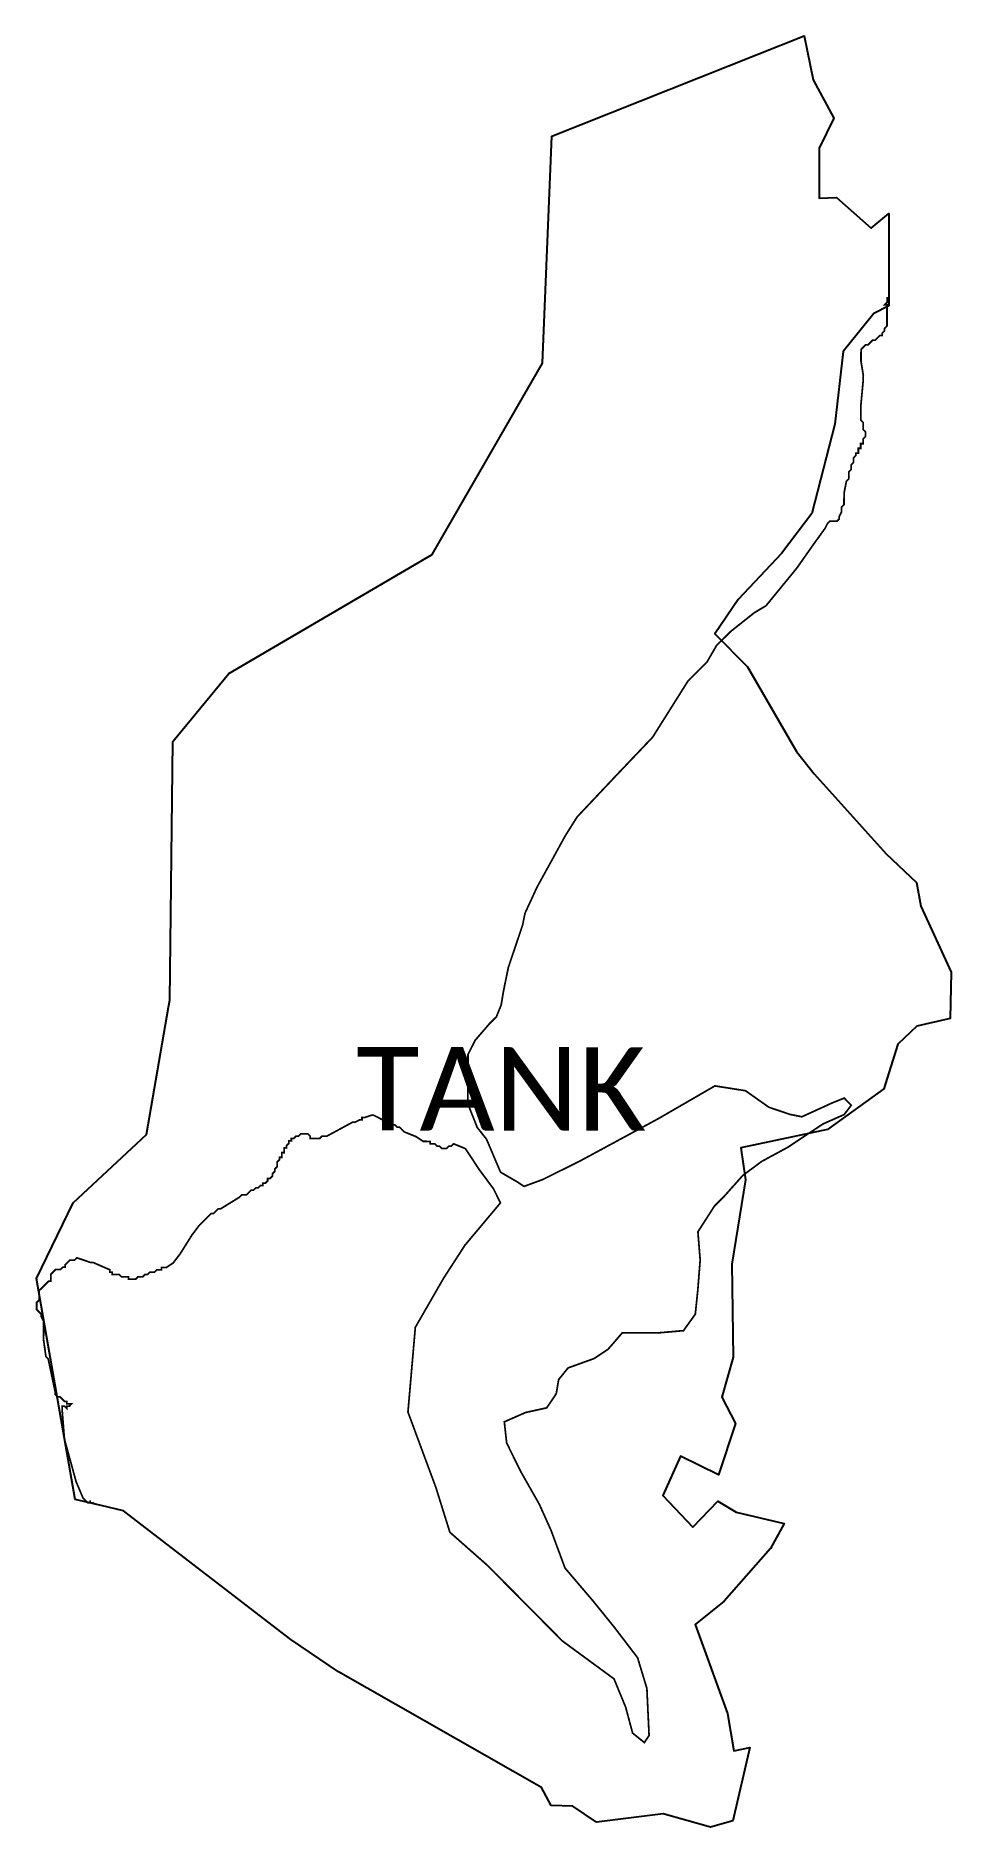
# Model space of a CAD drawing. Header units: metres. Extents: x 355863 to 357442, y 1745371 to 1748458.
import ezdxf

# ---------------------------------------------------------------- set-up
doc = ezdxf.new("R2010")
doc.units = ezdxf.units.M
for name, color, linetype in [('HAZARDS LINE', 1, 'Continuous'), ('village', 3, 'Continuous'), ('VILLAGE NAME', 250, 'Continuous')]:
    doc.layers.add(name, color=color, linetype=linetype)
doc.styles.get("Standard").update_dxf_attribs({"font": 'simplex.shx'})

msp = doc.modelspace()

# ---------------------------------------------------------------- linework, layer by layer
at = {"color": 3, "true_color": 0x00ff00, "flags": 128}
msp.add_lwpolyline([(356099.5, 1747242.1), (356196.2, 1747359)], dxfattribs=at)
at = {"layer": 'HAZARDS LINE', "lineweight": 18, "const_width": 3}
msp.add_lwpolyline([(355966.2, 1745927.4), (355960.7, 1745930.2), (355956.7, 1745930.2), (355956.7, 1745934.2), (355956.7, 1745930.2), (355952.6, 1745930.2), (355944.5, 1745938.3), (355932.5, 1745966.8), (355912.4, 1746039.9), (355908.6, 1746088.6), (355908.6, 1746096.7), (355912.6, 1746096.7), (355916.7, 1746092.6), (355916.7, 1746096.7), (355920.8, 1746096.6), (355924.8, 1746100.7), (355920.8, 1746100.7), (355916.7, 1746100.7), (355916.7, 1746104.8), (355912.7, 1746104.8), (355908.6, 1746108.9), (355904.6, 1746112.9), (355900.5, 1746112.9), (355896.5, 1746117), (355896.5, 1746121.1), (355884.5, 1746177.9), (355880.5, 1746182), (355876.5, 1746210.4), (355876.6, 1746222.6), (355876.6, 1746226.6), (355876.6, 1746230.7), (355876.6, 1746238.8), (355876.7, 1746242.8), (355872.6, 1746251), (355872.6, 1746255), (355868.6, 1746259.1), (355864.6, 1746263.2), (355864.6, 1746267.2), (355864.6, 1746271.3), (355864.6, 1746275.3), (355868.7, 1746279.4), (355868.7, 1746283.4), (355868.7, 1746287.5), (355868.7, 1746291.6), (355868.7, 1746295.6), (355872.8, 1746299.6), (355885, 1746311.8), (355889.1, 1746311.8), (355889.1, 1746315.8), (355889.1, 1746319.9), (355889.1, 1746323.9), (355893.2, 1746328), (355897.3, 1746332), (355901.3, 1746332), (355905.4, 1746332), (355909.4, 1746336), (355913.5, 1746336), (355913.5, 1746340.1), (355921.7, 1746348.2), (355929.8, 1746348.1), (355933.8, 1746352.2), (355946, 1746348.1), (355958.1, 1746344), (355962.2, 1746344), (355990.5, 1746331.7), (355990.5, 1746327.6), (355994.6, 1746327.6), (355994.6, 1746323.6), (355998.6, 1746323.5), (356002.7, 1746323.5), (356006.7, 1746323.5), (356010.8, 1746319.4), (356014.8, 1746319.4), (356018.9, 1746319.4), (356023, 1746319.4), (356022.9, 1746315.3), (356027, 1746315.3), (356031, 1746315.3), (356035.1, 1746315.3), (356039.2, 1746319.3), (356043.2, 1746319.3), (356047.3, 1746319.3), (356051.4, 1746323.4), (356055.4, 1746323.3), (356059.5, 1746327.4), (356063.5, 1746327.4), (356067.6, 1746327.4), (356071.7, 1746331.4), (356075.7, 1746331.4), (356079.8, 1746331.4), (356079.8, 1746335.4), (356083.9, 1746335.4), (356087.9, 1746335.4), (356100.1, 1746343.5), (356112.3, 1746359.6), (356132.7, 1746392), (356145, 1746408.2), (356165.3, 1746428.4), (356169.4, 1746428.4), (356173.4, 1746432.4), (356177.5, 1746436.5), (356181.6, 1746436.5), (356214.1, 1746456.6), (356218.2, 1746460.7), (356222.2, 1746460.7), (356226.3, 1746460.7), (356230.3, 1746464.7), (356234.4, 1746468.7), (356238.5, 1746468.7), (356242.5, 1746472.8), (356246.6, 1746472.8), (356250.7, 1746476.8), (356254.7, 1746476.8), (356254.7, 1746480.8), (356258.8, 1746480.8), (356262.9, 1746484.9), (356262.9, 1746488.9), (356266.9, 1746488.9), (356271, 1746493), (356271, 1746497), (356275.1, 1746501.1), (356275.1, 1746505.1), (356279.2, 1746509.2), (356279.2, 1746513.2), (356279.2, 1746517.3), (356283.3, 1746521.3), (356283.3, 1746525.4), (356287.3, 1746525.3), (356287.4, 1746529.4), (356287.4, 1746533.5), (356291.4, 1746533.4), (356291.4, 1746537.5), (356291.5, 1746541.6), (356295.5, 1746541.5), (356295.5, 1746545.6), (356299.6, 1746549.6), (356299.6, 1746553.7), (356303.7, 1746553.7), (356303.7, 1746557.7), (356307.7, 1746557.7), (356311.8, 1746561.8), (356315.9, 1746561.8), (356319.9, 1746565.8), (356324, 1746565.8), (356328, 1746565.8), (356332.1, 1746565.8), (356336.1, 1746561.7), (356336.1, 1746557.6), (356340.2, 1746557.6), (356344.2, 1746557.6), (356348.3, 1746557.6), (356352.4, 1746557.6), (356356.4, 1746561.6), (356360.5, 1746561.6), (356364.5, 1746561.6), (356409.2, 1746585.8), (356413.3, 1746585.7), (356421.4, 1746589.8), (356425.5, 1746589.8), (356425.5, 1746593.8), (356429.5, 1746593.8), (356441.7, 1746597.8), (356445.8, 1746597.8), (356462, 1746589.6), (356466, 1746589.6), (356466, 1746585.6), (356470.1, 1746585.5), (356474.1, 1746585.5), (356478.2, 1746581.5), (356482.2, 1746581.4), (356486.3, 1746577.4), (356490.3, 1746577.4), (356494.4, 1746573.3), (356498.4, 1746569.2), (356518.7, 1746561), (356530.8, 1746552.9), (356534.9, 1746552.9), (356538.9, 1746552.8), (356543, 1746552.8), (356543, 1746548.8), (356547, 1746548.8), (356551.1, 1746548.7), (356555.1, 1746544.7), (356559.2, 1746544.7), (356563.2, 1746540.6), (356567.3, 1746540.6), (356571.3, 1746540.6), (356575.4, 1746544.6), (356579.4, 1746544.6), (356583.5, 1746548.6), (356603.8, 1746540.4), (356628, 1746503.8), (356652.2, 1746471.3), (356664.3, 1746446.9), (356603.2, 1746374.1), (356566.5, 1746317.5), (356517.5, 1746232.4), (356504.8, 1746086.4), (356553, 1745956.4), (356577.1, 1745879.3), (356641.8, 1745822.3), (356771.1, 1745692), (356860.1, 1745626.8), (356880.2, 1745578), (356892.2, 1745533.3), (356912.4, 1745517), (356920.6, 1745529.2), (356916.8, 1745610.3), (356900.8, 1745663.1), (356860.4, 1745716), (356824.1, 1745760.8), (356775.6, 1745817.7), (356751.5, 1745882.7), (356731.4, 1745927.4), (356699.1, 1745984.3), (356675, 1746033.1), (356671, 1746069.6), (356707.6, 1746085.7), (356744.1, 1746093.7), (356760.5, 1746118), (356764.6, 1746142.3), (356780.9, 1746162.5), (356825.6, 1746178.6), (356850, 1746194.7), (356874.4, 1746223), (356935.2, 1746222.8), (356979.9, 1746226.7), (357000.3, 1746255.1), (357004.5, 1746295.6), (357008.7, 1746348.3), (357004.8, 1746397), (357033.4, 1746441.5), (357049.7, 1746457.7), (357082.2, 1746494.1), (357114.8, 1746518.3), (357159.5, 1746542.5), (357196.1, 1746566.7), (357220.5, 1746582.9), (357257, 1746599), (357269.2, 1746615.1), (357257.1, 1746627.4), (357236.8, 1746619.3), (357184, 1746595.2), (357163.7, 1746599.3), (357127.3, 1746611.6), (357086.8, 1746640.1), (357034.1, 1746648.4), (356936.6, 1746592), (356802.4, 1746519.5), (356737.4, 1746487.2), (356704.9, 1746475.2), (356692.8, 1746483.3), (356664.5, 1746499.7), (356640.3, 1746556.5), (356624.2, 1746576.9), (356608.1, 1746617.5), (356608.1, 1746621.6), (356608.1, 1746629.7), (356608.2, 1746633.7), (356608.2, 1746637.8), (356608.2, 1746641.8), (356608.2, 1746645.9), (356608.2, 1746650), (356608.2, 1746658.1), (356608.3, 1746662.1), (356608.3, 1746666.2), (356608.3, 1746670.2), (356608.3, 1746674.3), (356608.3, 1746678.4), (356608.3, 1746682.4), (356608.3, 1746686.5), (356608.4, 1746690.5), (356608.4, 1746698.6), (356608.4, 1746702.7), (356612.5, 1746710.8), (356620.7, 1746727), (356645.1, 1746755.3), (356657.3, 1746767.4), (356665.5, 1746787.7), (356669.6, 1746812), (356677.9, 1746852.6), (356702.5, 1746925.5), (356706.6, 1746945.8), (356727.1, 1746990.3), (356776.1, 1747079.4), (356796.5, 1747111.8), (356857.5, 1747176.5), (356926.7, 1747249.2), (356987.9, 1747346.4), (357020.5, 1747378.7), (357036.8, 1747407.1), (357061.2, 1747431.3), (357101.9, 1747463.6), (357122.2, 1747475.7), (357175.2, 1747540.4), (357203.7, 1747580.9), (357224.1, 1747609.2), (357228.2, 1747617.3), (357232.3, 1747621.4), (357236.3, 1747621.3), (357240.4, 1747621.3), (357244.4, 1747621.3), (357248.5, 1747625.4), (357248.5, 1747629.4), (357252.6, 1747637.5), (357252.6, 1747641.6), (357252.6, 1747645.6), (357256.7, 1747649.7), (357256.7, 1747653.7), (357256.7, 1747657.8), (357256.8, 1747661.8), (357256.8, 1747665.9), (357256.8, 1747670), (357260.9, 1747690.2), (357265, 1747694.3), (357265, 1747698.3), (357265, 1747706.4), (357269.1, 1747710.5), (357269.1, 1747714.5), (357269.1, 1747718.6), (357273.2, 1747722.6), (357273.2, 1747726.7), (357273.2, 1747730.7), (357277.3, 1747734.8), (357277.3, 1747738.8), (357281.4, 1747738.8), (357281.4, 1747742.9), (357281.4, 1747746.9), (357285.5, 1747746.9), (357285.5, 1747751), (357285.5, 1747755), (357289.5, 1747755), (357289.6, 1747759.1), (357289.6, 1747763.1), (357293.6, 1747767.2), (357293.7, 1747771.2), (357293.7, 1747775.3), (357289.6, 1747779.4), (357289.6, 1747783.4), (357289.7, 1747787.5), (357289.7, 1747791.5), (357285.6, 1747795.6), (357285.6, 1747799.7), (357285.7, 1747811.8), (357285.7, 1747820), (357289.9, 1747864.6), (357289.9, 1747868.6), (357290, 1747872.7), (357286, 1747897), (357286, 1747901.1), (357286, 1747909.2), (357286.1, 1747913.3), (357286.1, 1747917.3), (357290.1, 1747921.4), (357294.2, 1747925.4), (357298.3, 1747925.4), (357302.3, 1747929.4), (357306.4, 1747933.5), (357310.5, 1747933.5), (357314.5, 1747937.5), (357318.6, 1747941.5), (357322.7, 1747941.5), (357322.7, 1747945.6), (357326.7, 1747949.6), (357326.8, 1747953.7), (357330.8, 1747957.7), (357330.8, 1747961.8), (357330.9, 1747965.8), (357330.9, 1747969.9), (357330.9, 1747973.9), (357330.9, 1747978), (357330.9, 1747982.1), (357330.9, 1747986.1), (357330.9, 1747990.2), (357331, 1747994.2), (357326.9, 1747994.2), (357331, 1747998.3), (357331, 1748002.3), (357331, 1748006.4), (357333.8, 1748006.4)], dxfattribs=at)
at = {"layer": 'village', "color": 3, "true_color": 0x00ff00}
for points in [[(356196.2, 1747359, 0), (356546.3, 1747564, 0), (356736.9, 1747893.6, 0), (356752.8, 1748284.6, 0), (357106.9, 1748425.5, 0), (357187.9, 1748457.7, 0), (357203.3, 1748381.8, 0), (357239.2, 1748316.1, 0), (357213.9, 1748264.1, 0), (357213.8, 1748177.7, 0), (357244, 1748179.3, 0), (357303.8, 1748126.3, 0), (357333.8, 1748151.6, 0), (357333.8, 1747992.6, 0), (357307.9, 1747979, 0), (357255.2, 1747913.7, 0), (357240.7, 1747788.8, 0), (357201, 1747634.9, 0), (357148.7, 1747565.7, 0), (357074.2, 1747486.2, 0), (357034, 1747427.2, 0), (357090.3, 1747370.7, 0), (357175, 1747224.8, 0), (357205.2, 1747186, 0), (357329.3, 1747048.4, 0), (357381.6, 1746998.7, 0), (357389.2, 1746958, 0), (357441.6, 1746844.3, 0)], [(357441.6, 1746844.3, 0), (357439.7, 1746764.8, 0), (357382.4, 1746751.1, 0), (357349.3, 1746720.2, 0), (357325.2, 1746643.6, 0), (357228.1, 1746573.2, 0), (357078.6, 1746541.5, 0), (357086.7, 1746486.5, 0), (357063.4, 1746341.3, 0), (357065.4, 1746181.1, 0), (357045.9, 1746112.2, 0), (357069.7, 1746067, 0), (357040.3, 1745978.2, 0), (356974.8, 1746010.3, 0), (356944.3, 1745942.5, 0), (356995.9, 1745888, 0), (357039.4, 1745933.2, 0), (357070.7, 1745913.7, 0), (357153.7, 1745894.7, 0), (357130.1, 1745851.2, 0), (357050.3, 1745760.6, 0), (356999.8, 1745720.7, 0), (357055.9, 1745567, 0), (357066.9, 1745502.6, 0), (357094.5, 1745508.4, 0), (357064.8, 1745382.3, 0), (357026.7, 1745371.2, 0), (356945, 1745394.4, 0), (356829.7, 1745380, 0), (356789.4, 1745407.6, 0), (356751.8, 1745408.5, 0), (356735.3, 1745439.5, 0), (356385, 1745638.8, 0), (356303.1, 1745694.7, 0), (356014.3, 1745916.4, 0), (355975.7, 1745925.2, 0), (355930.8, 1745935.6, 0), (355864.5, 1746316.8, 0), (355927.5, 1746447.1, 0), (356053.9, 1746564.4, 0), (356091.9, 1746783.9, 0), (356094, 1746796.2, 0), (356099.5, 1747242.1, 0)]]:
    msp.add_polyline3d(points, dxfattribs=at)

# ---------------------------------------------------------------- texts
at = {"layer": 'VILLAGE NAME', "insert": (356415.6, 1746715.3), "char_height": 143.7, "attachment_point": 1, "rotation": 359.9793}
msp.add_mtext_dynamic_manual_height_columns('{\\fCalibri|b0|i0|c0|p34;TANK}', width=1418, gutter_width=718.5, heights=[0], dxfattribs=at)

doc.saveas('drawing.dxf')
